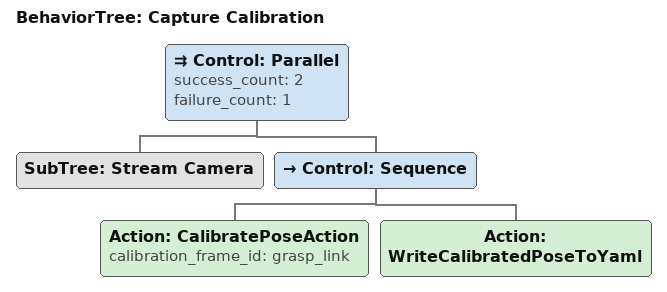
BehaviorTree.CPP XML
<?xml version='1.0' encoding='UTF-8'?>
<root BTCPP_format="4" main_tree_to_execute="Capture Calibration">
  <BehaviorTree ID="Capture Calibration" _description="">
    <Control ID="Parallel" success_count="2" failure_count="1">
      <SubTree ID="Stream Camera"/>
      <Control ID="Sequence">
        <Action ID="CalibratePoseAction" calibration_frame_id="grasp_link"/>
        <Action ID="WriteCalibratedPoseToYaml"/>
      </Control>
    </Control>
  </BehaviorTree>
</root>
